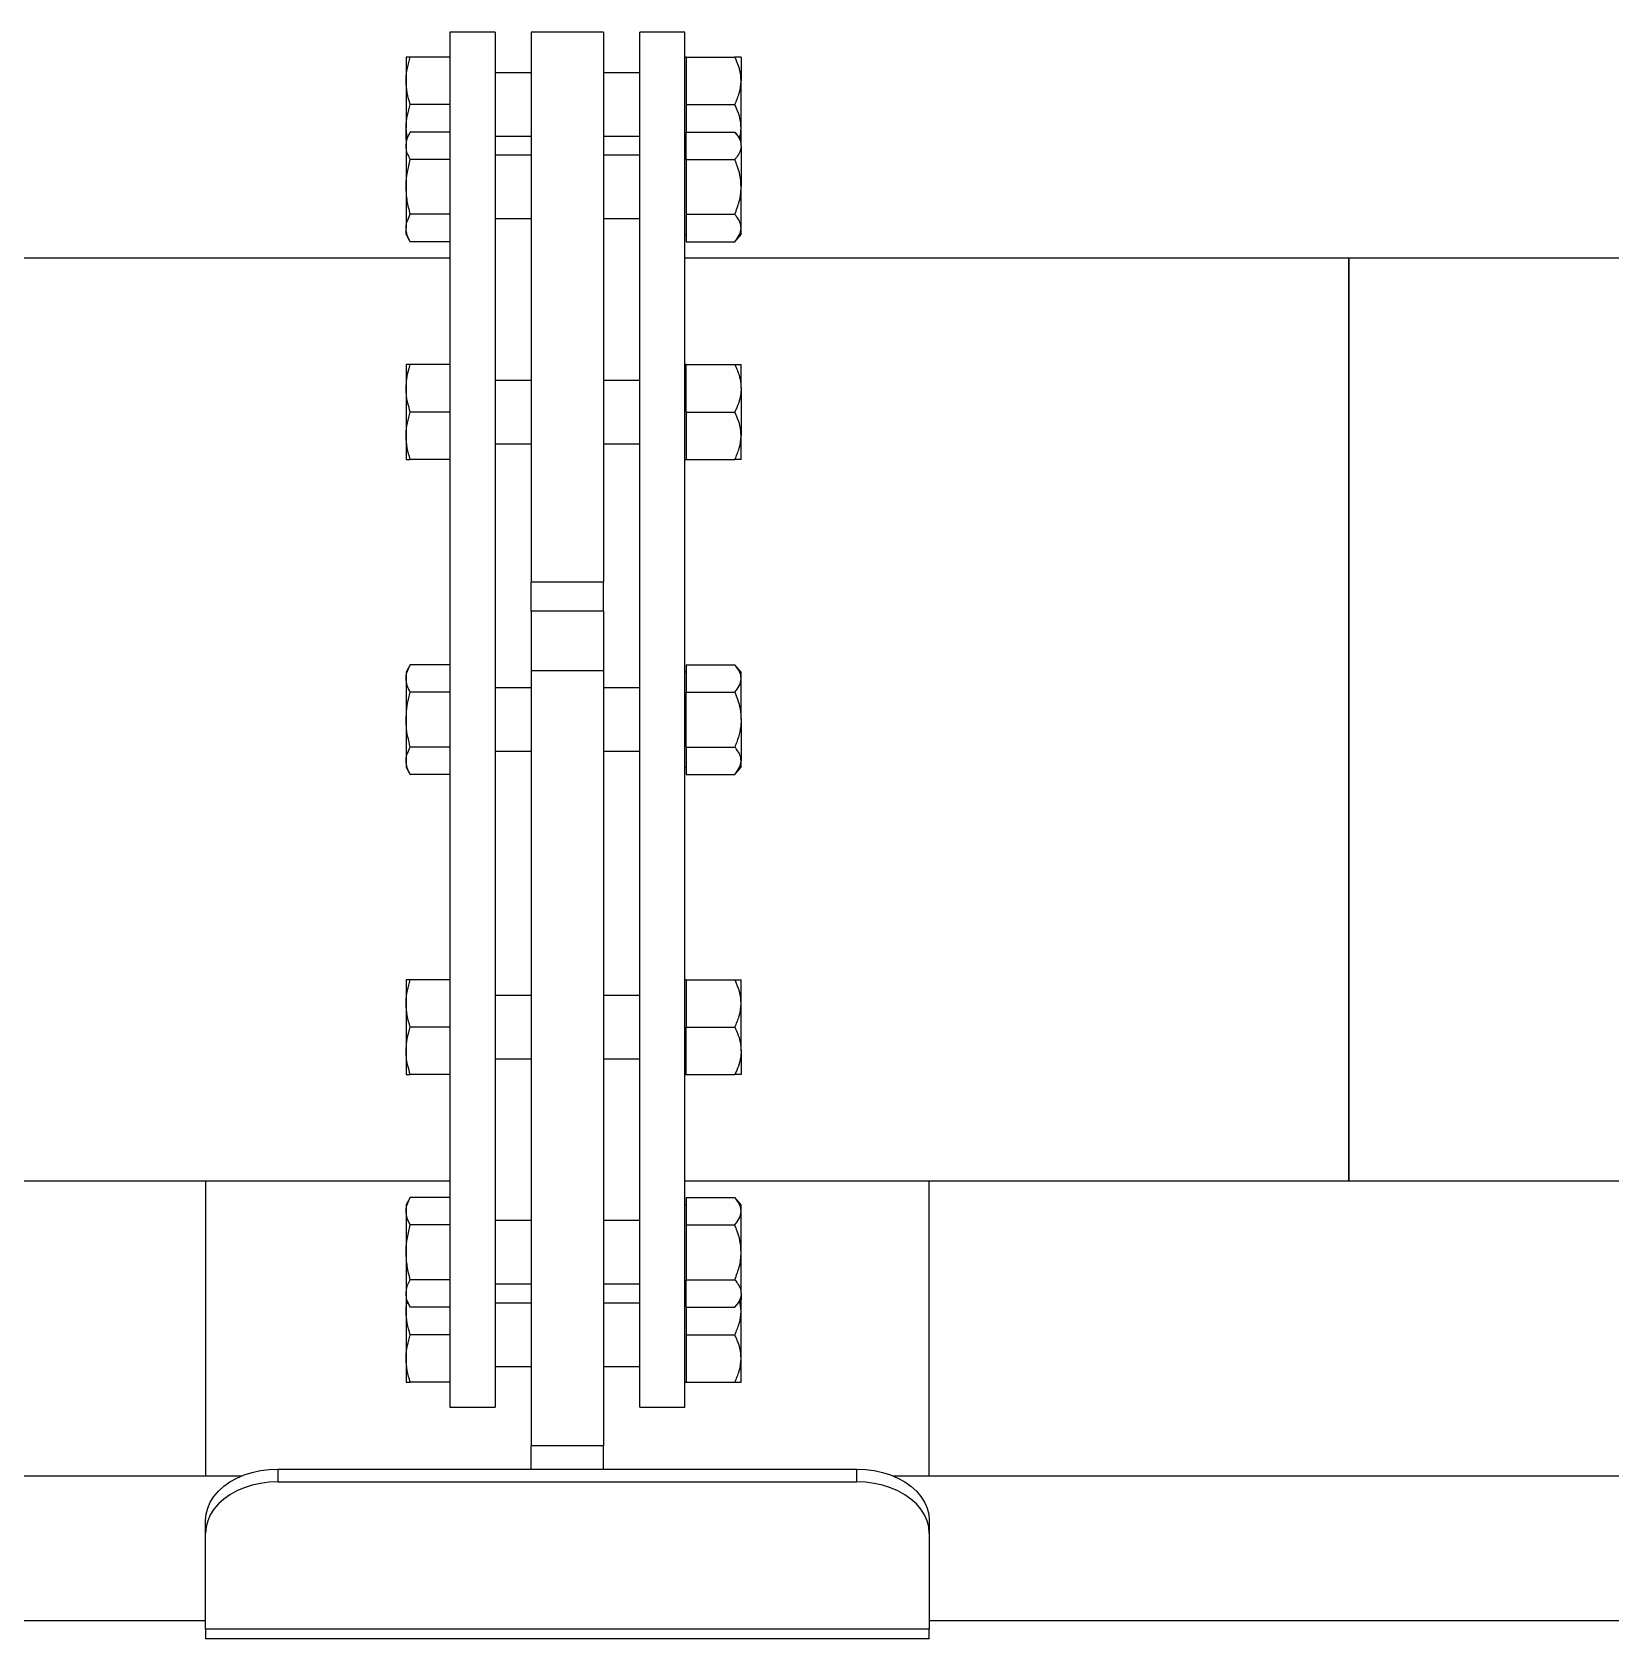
# Model space of a CAD drawing. Header units: inches. Extents: x 0.9 to 37.1, y -8.4 to 11.7.
# Drawn here: x 10.1336 to 10.3609, y 7.2933 to 7.5246 of the extents above; entities that cross this region are included whole.
import ezdxf

# ---------------------------------------------------------------- set-up
doc = ezdxf.new("R2010")
doc.units = ezdxf.units.IN
doc.header["$MEASUREMENT"] = 0

msp = doc.modelspace()

# ---------------------------------------------------------------- linework, layer by layer
at = {"color": 7, "linetype": 'Continuous', "lineweight": 25}
for p, q in [((10.20028302315355, 7.524617104737775), (10.19377260648688, 7.524617104737776)), ((10.19377260648688, 7.524617104737776), (10.19377260648688, 7.326700438071109)), ((10.20028302315355, 7.524617104737775), (10.20028302315354, 7.326700438071109)), ((10.21590802315355, 7.524617104737765), (10.20549135648688, 7.524617104737765)), ((10.20549135648688, 7.524617104737765), (10.20549135648688, 7.445450438071099)), ((10.21590802315355, 7.524617104737765), (10.21590802315355, 7.445450438071099)), ((10.22762677315355, 7.524617104737775), (10.22111635648688, 7.524617104737775)), ((10.22111635648688, 7.326700438071109), (10.22111635648688, 7.524617104737775)), ((10.22762677315354, 7.326700438071109), (10.22762677315355, 7.524617104737775)), ((10.18748093982021, 7.521033771404443), (10.18748093982021, 7.517617104737775)), ((10.19377260648688, 7.521033771404443), (10.18809126853631, 7.521033771404443)), ((10.22779343982021, 7.521033771404442), (10.22762677315355, 7.521033771404442)), ((10.22779343982021, 7.521033771404442), (10.22779343982021, 7.517617104737775)), ((10.22779343982021, 7.521033771404442), (10.23479864815355, 7.521033771404442)), ((10.23571010648688, 7.521033771404442), (10.23571010648688, 7.517617104737774)), ((10.18748093982021, 7.517617104737775), (10.18748093982021, 7.510783771404443)), ((10.20549135648688, 7.518757729737775), (10.20028302315355, 7.518757729737775)), ((10.22111635648688, 7.518757729737775), (10.21590802315355, 7.518757729737775)), ((10.22779343982021, 7.517617104737775), (10.22779343982021, 7.514200438071108)), ((10.23571010648688, 7.510783771404442), (10.23571010648688, 7.517617104737774)), ((10.19377260648688, 7.514200438071109), (10.18809126853631, 7.514200438071109)), ((10.22779343982021, 7.514200438071108), (10.22779343982021, 7.510783771404442)), ((10.22779343982021, 7.514200438071108), (10.23479864815355, 7.514200438071108)), ((10.18761380155787, 7.509401560644527), (10.18748093982021, 7.510783771404443)), ((10.18748093982021, 7.509171437364523), (10.18748093982021, 7.510783771404443)), ((10.18809126853631, 7.510228557710114), (10.18748093982021, 7.509171437364524)), ((10.19377260648688, 7.510228557710114), (10.18809126853631, 7.510228557710114)), ((10.20028302315355, 7.509643146404442), (10.20549135648688, 7.509643146404442)), ((10.21590802315355, 7.509643146404441), (10.22111635648688, 7.509643146404441)), ((10.22779343982021, 7.510783771404442), (10.22779343982021, 7.510228557710114)), ((10.22779343982021, 7.508255944290383), (10.22779343982021, 7.510228557710114)), ((10.22779343982021, 7.510228557710114), (10.23479864815355, 7.510228557710114)), ((10.23571010648688, 7.509171437364523), (10.23479864815355, 7.510228557710114)), ((10.23571010648688, 7.509171437364523), (10.23571010648688, 7.510783771404442)), ((10.18748093982021, 7.509171437364524), (10.18748093982021, 7.508255944290384)), ((10.18748093982021, 7.508255944290384), (10.18748093982021, 7.50233810403119)), ((10.22779343982021, 7.509171437364523), (10.22762677315355, 7.509171437364523)), ((10.22779343982021, 7.506283330870652), (10.22779343982021, 7.508255944290383)), ((10.23571010648688, 7.508255944290383), (10.23571010648688, 7.509171437364523)), ((10.23571010648688, 7.508255944290383), (10.23571010648688, 7.502338104031189)), ((10.19377260648688, 7.506283330870652), (10.18809126853631, 7.506283330870652)), ((10.20549135648688, 7.506895395697856), (10.20028302315355, 7.506895395697857)), ((10.22111635648688, 7.506895395697856), (10.21590802315355, 7.506895395697856)), ((10.22779343982021, 7.506283330870652), (10.22779343982021, 7.50233810403119)), ((10.22779343982021, 7.506283330870652), (10.23479864815355, 7.506283330870652)), ((10.18748093982021, 7.50233810403119), (10.18748093982021, 7.496420263771996)), ((10.22779343982021, 7.50233810403119), (10.22779343982021, 7.498392877191726)), ((10.23571010648688, 7.496420263771995), (10.23571010648688, 7.502338104031189)), ((10.19377260648688, 7.498392877191727), (10.18809126853631, 7.498392877191727)), ((10.22779343982021, 7.498392877191726), (10.23479864815355, 7.498392877191726)), ((10.22779343982021, 7.498392877191726), (10.22779343982021, 7.496420263771996)), ((10.18748093982021, 7.495504770697857), (10.18748093982021, 7.496420263771996)), ((10.20028302315355, 7.497780812364523), (10.20549135648688, 7.497780812364523)), ((10.21590802315355, 7.497780812364522), (10.22111635648688, 7.497780812364522)), ((10.22779343982021, 7.496420263771996), (10.22779343982021, 7.494447650352265)), ((10.23571010648688, 7.495504770697855), (10.23571010648688, 7.496420263771995)), ((10.18748093982021, 7.495504770697857), (10.18809126853631, 7.494447650352265)), ((10.19377260648688, 7.494447650352265), (10.18809126853631, 7.494447650352265)), ((10.22762677315355, 7.495504770697855), (10.22779343982021, 7.495504770697855)), ((10.22779343982021, 7.494447650352265), (10.23479864815355, 7.494447650352264)), ((10.23479864815355, 7.494447650352264), (10.23571010648688, 7.495504770697855)), ((10.19377260648688, 7.492065021404442), (10.09819968982021, 7.492065021404445)), ((10.32319968982021, 7.492065021404439), (10.22762677315355, 7.492065021404441)), ((10.56278302315355, 7.492065021404434), (10.32319968982021, 7.492065021404439)), ((10.32319968982021, 7.492065021404439), (10.32319968982021, 7.359252521404439)), ((10.32319968982021, 7.425658771404439), (10.32319968982021, 7.492065021404439)), ((10.18748093982021, 7.47676293807111), (10.18748093982021, 7.473346271404443)), ((10.19377260648688, 7.47676293807111), (10.18809126853631, 7.47676293807111)), ((10.22779343982021, 7.476762938071109), (10.22762677315355, 7.476762938071109)), ((10.22779343982021, 7.473346271404442), (10.22779343982021, 7.476762938071109)), ((10.22779343982021, 7.476762938071109), (10.23479864815355, 7.476762938071109)), ((10.23571010648688, 7.473346271404442), (10.23571010648688, 7.476762938071109)), ((10.18748093982021, 7.473346271404443), (10.18748093982021, 7.466512938071109)), ((10.20549135648688, 7.474486896404443), (10.20028302315355, 7.474486896404443)), ((10.22111635648688, 7.474486896404443), (10.21590802315355, 7.474486896404443)), ((10.22779343982021, 7.469929604737775), (10.22779343982021, 7.473346271404442)), ((10.23571010648688, 7.473346271404442), (10.23571010648688, 7.466512938071109)), ((10.19377260648688, 7.469929604737777), (10.18809126853631, 7.469929604737777)), ((10.22779343982021, 7.469929604737775), (10.22779343982021, 7.466512938071109)), ((10.22779343982021, 7.469929604737775), (10.23479864815355, 7.469929604737775)), ((10.18748093982021, 7.466512938071109), (10.18748093982021, 7.463096271404442)), ((10.22779343982021, 7.466512938071109), (10.22779343982021, 7.463096271404442)), ((10.23571010648688, 7.463096271404442), (10.23571010648688, 7.466512938071109)), ((10.20028302315355, 7.465372313071109), (10.20549135648688, 7.465372313071109)), ((10.21590802315355, 7.465372313071109), (10.22111635648688, 7.465372313071109)), ((10.19377260648688, 7.463096271404442), (10.18809126853631, 7.463096271404442)), ((10.22762677315355, 7.463096271404442), (10.22779343982021, 7.463096271404442)), ((10.22779343982021, 7.463096271404442), (10.23479864815355, 7.463096271404442)), ((10.21590802315355, 7.445450438071099), (10.20549135648688, 7.445450438071099)), ((10.20549135648688, 7.441283771404431), (10.20549135648688, 7.445450438071099)), ((10.21590802315355, 7.441283771404431), (10.21590802315355, 7.445450438071099)), ((10.21590802315355, 7.441283771404431), (10.20549135648688, 7.441283771404431)), ((10.20549135648688, 7.441283771404431), (10.20549135648688, 7.432697220026101)), ((10.21590802315355, 7.441283771404431), (10.21590802315355, 7.432697220026101)), ((10.18809126853631, 7.433549225083368), (10.18748093982021, 7.432492104737776)), ((10.19377260648688, 7.433549225083368), (10.18809126853631, 7.433549225083368)), ((10.22779343982021, 7.433549225083366), (10.22779343982021, 7.431576611663635)), ((10.22779343982021, 7.433549225083366), (10.23479864815355, 7.433549225083366)), ((10.23571010648688, 7.432492104737775), (10.23479864815355, 7.433549225083366)), ((10.18748093982021, 7.432492104737776), (10.18748093982021, 7.431576611663637)), ((10.18748093982021, 7.431576611663637), (10.18748093982021, 7.425658771404443)), ((10.21590802315355, 7.432697220026101), (10.20549135648688, 7.432697220026101)), ((10.20549135648688, 7.432697220026101), (10.20549135648688, 7.321142939583646)), ((10.21590802315355, 7.432697220026101), (10.21590802315355, 7.321142939583646)), ((10.22779343982021, 7.432492104737776), (10.22762677315355, 7.432492104737776)), ((10.22779343982021, 7.431576611663635), (10.22779343982021, 7.429603998243905)), ((10.23571010648688, 7.431576611663635), (10.23571010648688, 7.432492104737775)), ((10.23571010648688, 7.425658771404442), (10.23571010648688, 7.431576611663635)), ((10.19377260648688, 7.429603998243905), (10.18809126853631, 7.429603998243905)), ((10.20549135648688, 7.430216063071109), (10.20028302315355, 7.430216063071109)), ((10.22111635648688, 7.430216063071109), (10.21590802315355, 7.430216063071109)), ((10.22779343982021, 7.425658771404442), (10.22779343982021, 7.429603998243905)), ((10.22779343982021, 7.429603998243905), (10.23479864815355, 7.429603998243905)), ((10.18748093982021, 7.425658771404443), (10.18748093982021, 7.419740931145249)), ((10.22779343982021, 7.42171354456498), (10.22779343982021, 7.425658771404442)), ((10.23571010648688, 7.425658771404442), (10.23571010648688, 7.419740931145248)), ((10.32319968982021, 7.359252521404439), (10.32319968982021, 7.425658771404439)), ((10.18748093982021, 7.419740931145249), (10.18748093982021, 7.418825438071109)), ((10.19377260648688, 7.42171354456498), (10.18809126853631, 7.42171354456498)), ((10.20028302315355, 7.421101479737776), (10.20549135648688, 7.421101479737776)), ((10.21590802315355, 7.421101479737775), (10.22111635648688, 7.421101479737775)), ((10.22779343982021, 7.42171354456498), (10.22779343982021, 7.419740931145249)), ((10.22779343982021, 7.42171354456498), (10.23479864815355, 7.42171354456498)), ((10.22779343982021, 7.419740931145249), (10.22779343982021, 7.417768317725518)), ((10.23571010648688, 7.418825438071108), (10.23571010648688, 7.419740931145248)), ((10.18748093982021, 7.418825438071109), (10.18809126853631, 7.417768317725518)), ((10.19377260648688, 7.417768317725518), (10.18809126853631, 7.417768317725518)), ((10.22762677315355, 7.418825438071108), (10.22779343982021, 7.418825438071108)), ((10.22779343982021, 7.417768317725518), (10.23479864815355, 7.417768317725518)), ((10.23479864815355, 7.417768317725518), (10.23571010648688, 7.418825438071108)), ((10.18748093982021, 7.388221271404443), (10.18748093982021, 7.384804604737775)), ((10.19377260648688, 7.388221271404443), (10.1880912685363, 7.388221271404443)), ((10.22779343982021, 7.388221271404442), (10.22762677315354, 7.388221271404442)), ((10.22779343982021, 7.388221271404442), (10.22779343982021, 7.384804604737775)), ((10.22779343982021, 7.388221271404442), (10.23479864815354, 7.388221271404442)), ((10.23571010648688, 7.384804604737775), (10.23571010648688, 7.388221271404442)), ((10.18748093982021, 7.384804604737775), (10.18748093982021, 7.377971271404443)), ((10.20549135648688, 7.385945229737776), (10.20028302315355, 7.385945229737776)), ((10.22111635648688, 7.385945229737775), (10.21590802315355, 7.385945229737775)), ((10.22779343982021, 7.384804604737775), (10.22779343982021, 7.381387938071109)), ((10.23571010648688, 7.377971271404443), (10.23571010648688, 7.384804604737775)), ((10.19377260648688, 7.381387938071109), (10.1880912685363, 7.381387938071109)), ((10.22779343982021, 7.381387938071109), (10.23479864815354, 7.381387938071109)), ((10.22779343982021, 7.377971271404443), (10.22779343982021, 7.381387938071109)), ((10.18748093982021, 7.377971271404443), (10.18748093982021, 7.374554604737776)), ((10.22779343982021, 7.374554604737775), (10.22779343982021, 7.377971271404443)), ((10.23571010648688, 7.377971271404443), (10.23571010648688, 7.374554604737775)), ((10.20028302315355, 7.376830646404443), (10.20549135648688, 7.376830646404443)), ((10.21590802315355, 7.376830646404443), (10.22111635648688, 7.376830646404442)), ((10.19377260648688, 7.374554604737776), (10.1880912685363, 7.374554604737776)), ((10.22762677315354, 7.374554604737775), (10.22779343982021, 7.374554604737775)), ((10.22779343982021, 7.374554604737775), (10.23479864815354, 7.374554604737775)), ((10.09819968982021, 7.359252521404444), (10.19377260648688, 7.359252521404443)), ((10.15861635648688, 7.359252521404443), (10.15861635648688, 7.316775897388684)), ((10.22762677315354, 7.359252521404441), (10.32319968982021, 7.359252521404439)), ((10.26278302315355, 7.316775897388684), (10.26278302315355, 7.359252521404441)), ((10.32319968982021, 7.359252521404439), (10.56278302315354, 7.359252521404435)), ((10.1880912685363, 7.35686989245662), (10.18748093982021, 7.355812772111029)), ((10.18748093982021, 7.355812772111029), (10.18748093982021, 7.354897279036889)), ((10.18748093982021, 7.354897279036889), (10.18748093982021, 7.348979438777695)), ((10.19377260648688, 7.35686989245662), (10.1880912685363, 7.35686989245662)), ((10.22779343982021, 7.355812772111028), (10.22762677315354, 7.355812772111028)), ((10.22779343982021, 7.356869892456619), (10.22779343982021, 7.354897279036888)), ((10.22779343982021, 7.356869892456619), (10.23479864815354, 7.356869892456619)), ((10.22779343982021, 7.354897279036888), (10.22779343982021, 7.352924665617158)), ((10.23571010648688, 7.355812772111028), (10.23479864815354, 7.356869892456619)), ((10.23571010648688, 7.354897279036888), (10.23571010648688, 7.355812772111028)), ((10.23571010648688, 7.348979438777694), (10.23571010648688, 7.354897279036888)), ((10.19377260648688, 7.352924665617158), (10.1880912685363, 7.352924665617158)), ((10.20549135648688, 7.353536730444362), (10.20028302315354, 7.353536730444362)), ((10.22111635648688, 7.353536730444361), (10.21590802315355, 7.353536730444361)), ((10.22779343982021, 7.352924665617158), (10.22779343982021, 7.348979438777695)), ((10.22779343982021, 7.352924665617158), (10.23479864815354, 7.352924665617158)), ((10.18748093982021, 7.348979438777695), (10.18748093982021, 7.343061598518501)), ((10.22779343982021, 7.348979438777695), (10.22779343982021, 7.345034211938232)), ((10.23571010648688, 7.343061598518501), (10.23571010648688, 7.348979438777694)), ((10.19377260648688, 7.345034211938232), (10.1880912685363, 7.345034211938233)), ((10.20028302315354, 7.344422147111029), (10.20549135648688, 7.344422147111028)), ((10.21590802315355, 7.344422147111028), (10.22111635648688, 7.344422147111027)), ((10.22779343982021, 7.345034211938232), (10.23479864815354, 7.345034211938232)), ((10.22779343982021, 7.343061598518501), (10.22779343982021, 7.345034211938232)), ((10.18748093982021, 7.343061598518501), (10.18748093982021, 7.342146105444362)), ((10.18748093982021, 7.342146105444362), (10.1880912685363, 7.34108898509877)), ((10.18748093982021, 7.342146105444362), (10.18748093982021, 7.340533771404443)), ((10.19377260648688, 7.34108898509877), (10.1880912685363, 7.34108898509877)), ((10.20549135648688, 7.341674396404441), (10.20028302315354, 7.341674396404441)), ((10.22111635648688, 7.341674396404441), (10.21590802315355, 7.341674396404441)), ((10.22762677315354, 7.34214610544436), (10.22779343982021, 7.34214610544436)), ((10.22779343982021, 7.34108898509877), (10.22779343982021, 7.343061598518501)), ((10.22779343982021, 7.34108898509877), (10.22779343982021, 7.340533771404441)), ((10.22779343982021, 7.34108898509877), (10.23479864815354, 7.34108898509877)), ((10.23479864815354, 7.34108898509877), (10.23571010648688, 7.34214610544436)), ((10.23571010648688, 7.340533771404441), (10.235542537377, 7.341951756773815)), ((10.23571010648688, 7.343061598518501), (10.23571010648688, 7.34214610544436)), ((10.23571010648688, 7.340533771404441), (10.23571010648688, 7.34214610544436)), ((10.18748093982021, 7.340533771404443), (10.18748093982021, 7.333700438071109)), ((10.22779343982021, 7.340533771404441), (10.22779343982021, 7.337117104737775)), ((10.23571010648688, 7.333700438071108), (10.23571010648688, 7.340533771404441)), ((10.19377260648688, 7.337117104737775), (10.1880912685363, 7.337117104737775)), ((10.22779343982021, 7.337117104737775), (10.22779343982021, 7.333700438071109)), ((10.22779343982021, 7.337117104737775), (10.23479864815354, 7.337117104737775)), ((10.18748093982021, 7.333700438071109), (10.18748093982021, 7.330283771404442)), ((10.20028302315354, 7.332559813071109), (10.20549135648688, 7.332559813071109)), ((10.21590802315355, 7.332559813071109), (10.22111635648688, 7.332559813071109)), ((10.22779343982021, 7.333700438071109), (10.22779343982021, 7.330283771404442)), ((10.23571010648688, 7.330283771404441), (10.23571010648688, 7.333700438071108)), ((10.19377260648688, 7.330283771404442), (10.1880912685363, 7.330283771404442)), ((10.22762677315354, 7.330283771404442), (10.22779343982021, 7.330283771404442)), ((10.22779343982021, 7.330283771404442), (10.23479864815354, 7.330283771404441)), ((10.19377260648688, 7.326700438071109), (10.20028302315354, 7.326700438071109)), ((10.22111635648688, 7.326700438071109), (10.22762677315354, 7.326700438071108)), ((10.20549135648688, 7.31777856928537), (10.20549135648688, 7.321142939583646)), ((10.21590802315355, 7.321142939583646), (10.20549135648688, 7.321142939583646)), ((10.21590802315355, 7.31777856928537), (10.21590802315355, 7.321142939583646)), ((10.16903302315355, 7.31777856928537), (10.16903302315355, 7.31593714537603)), ((10.16903302315355, 7.31777856928537), (10.25236635648688, 7.31777856928537)), ((10.25236635648688, 7.31593714537603), (10.25236635648688, 7.31777856928537)), ((10.16378604286049, 7.316775897388684), (8.86907167011327, 7.316775897388684)), ((10.16903302315355, 7.31593714537603), (10.25236635648688, 7.31593714537603)), ((11.16743187619382, 7.316775897388684), (10.25761333677993, 7.316775897388684)), ((10.15861635648688, 7.30857144973867), (10.15861635648688, 7.31041287364801)), ((10.15861635648688, 7.294741844062164), (10.15861635648688, 7.30857144973867)), ((10.26278302315355, 7.31041287364801), (10.26278302315355, 7.30857144973867)), ((10.26278302315355, 7.30857144973867), (10.26278302315355, 7.294741844062164)), ((10.15861635648688, 7.29594256405535), (8.874241356486884, 7.29594256405535)), ((10.26278302315355, 7.294741844062164), (10.15861635648688, 7.294741844062164)), ((10.15861635648688, 7.294741844062164), (10.15861635648688, 7.293338397388684)), ((11.16226218982021, 7.29594256405535), (10.26278302315355, 7.29594256405535)), ((10.26278302315355, 7.293338397388684), (10.26278302315355, 7.294741844062164)), ((10.26278302315355, 7.293338397388684), (10.15861635648688, 7.293338397388684))]:
    msp.add_line(p, q, dxfattribs=at)
at = {"color": 7, "linetype": 'Continuous', "lineweight": 25, "flags": 128}
for points in [[(10.15861635648688, 7.31041287364801), (10.15869230571502, 7.311300710147909), (10.15891904588869, 7.312175599992405), (10.15929327062557, 7.313024785317486), (10.15980952288633, 7.313835883088913), (10.16046027455049, 7.314597065674747), (10.16123603619343, 7.315297233318849), (10.16212549546354, 7.315926176000331), (10.16311568204176, 7.316474722318642), (10.16419215677809, 7.316934873233238), (10.16533922224685, 7.317299918707619), (10.16654015165055, 7.317564535556756), (10.16777743273422, 7.317724865071122), (10.16903302315355, 7.31777856928537)], [(10.25236635648688, 7.31777856928537), (10.2536219469062, 7.317724865071122), (10.25485922798987, 7.317564535556755), (10.25606015739357, 7.317299918707619), (10.25720722286233, 7.316934873233238), (10.25828369759866, 7.31647472231864), (10.25927388417688, 7.315926176000331), (10.26016334344699, 7.315297233318849), (10.26093910508994, 7.314597065674746), (10.2615898567541, 7.313835883088913), (10.26210610901485, 7.313024785317486), (10.26248033375173, 7.312175599992405), (10.2627070739254, 7.311300710147909), (10.26278302315355, 7.31041287364801)], [(10.16903302315355, 7.31593714537603), (10.16777743273422, 7.315883441161782), (10.16654015165055, 7.315723111647415), (10.16533922224685, 7.315458494798279), (10.16419215677809, 7.315093449323898), (10.16311568204176, 7.314633298409301), (10.16212549546354, 7.314084752090992), (10.16123603619343, 7.313455809409509), (10.16046027455049, 7.312755641765406), (10.15980952288633, 7.311994459179573), (10.15929327062557, 7.311183361408146), (10.15891904588869, 7.310334176083066), (10.15869230571502, 7.309459286238569), (10.15861635648688, 7.30857144973867)], [(10.26278302315355, 7.30857144973867), (10.2627070739254, 7.309459286238569), (10.26248033375173, 7.310334176083066), (10.26210610901485, 7.311183361408146), (10.2615898567541, 7.311994459179573), (10.26093910508994, 7.312755641765406), (10.26016334344699, 7.313455809409509), (10.25927388417688, 7.314084752090992), (10.25828369759866, 7.314633298409301), (10.25720722286233, 7.315093449323898), (10.25606015739357, 7.315458494798279), (10.25485922798987, 7.315723111647415), (10.2536219469062, 7.315883441161782), (10.25236635648688, 7.31593714537603)]]:
    msp.add_lwpolyline(points, dxfattribs=at)
at = {"color": 7, "linetype": 'Continuous', "lineweight": 25}
for points, knots in [([(10.18748093982021, 7.517617104737775), (10.18748166888283, 7.517698108880799), (10.18748718884614, 7.518311416825731), (10.18762049284338, 7.519467759747785), (10.1879333876161, 7.520508588466753), (10.18809126853631, 7.521033771404443)], [0, 0, 0, 0, 0.07010571820324443, 0.5307925293049175, 0.9999999999999999, 0.9999999999999999, 0.9999999999999999, 0.9999999999999999]), ([(10.18809126853631, 7.521033771404443), (10.1879612594026, 7.521033771404443), (10.18770001234496, 7.521033771404443), (10.18750890637371, 7.521033771404443), (10.18748863699304, 7.521033771404443), (10.18748093982021, 7.521033771404443)], [0, 0, 0, 0, 0.3805934879738667, 0.7647841813874862, 1, 1, 1, 1]), ([(10.23571010648688, 7.517617104737774), (10.23567546507663, 7.51809506488247), (10.23560493043574, 7.519068256993395), (10.23519634480067, 7.520200527133473), (10.23488845087712, 7.520845618938298), (10.23479864815355, 7.521033771404442)], [0, 0, 0, 0, 0.4060446745436637, 0.8267623950146932, 1, 1, 1, 1]), ([(10.23571010648688, 7.521033771404442), (10.23570914347168, 7.521033771404442), (10.23570282234299, 7.521033771404442), (10.23555343387226, 7.521033771404442), (10.23518897459286, 7.521033771404442), (10.23489529017861, 7.521033771404442), (10.23479864815355, 7.521033771404442)], [0, 0, 0, 0, 0.06625438873007976, 0.4348867160202389, 0.814039528473822, 1, 1, 1, 1]), ([(10.18809126853631, 7.514200438071109), (10.1879206828716, 7.514755319758271), (10.18757638390523, 7.515875256721776), (10.18751294660491, 7.517032983108754), (10.18748093982021, 7.517617104737775)], [0, 0, 0, 0, 0.4954579634770054, 1, 1, 1, 1]), ([(10.23479864815355, 7.514200438071108), (10.23503798172153, 7.514731517385049), (10.23552536664658, 7.515813020718643), (10.235708386716, 7.516994554256808), (10.23571006112875, 7.517600685268977), (10.23571010648688, 7.517617104737774)], [0, 0, 0, 0, 0.484195218163563, 0.9860273763411896, 1, 1, 1, 1]), ([(10.18748093982021, 7.510783771404443), (10.18748166888283, 7.510864775547465), (10.18748718884614, 7.511478083492398), (10.18762049284338, 7.512634426414452), (10.1879333876161, 7.51367525513342), (10.18809126853631, 7.514200438071109)], [0, 0, 0, 0, 0.07010571820324903, 0.530792529304917, 1, 1, 1, 1]), ([(10.23571010648688, 7.510783771404442), (10.23567546507663, 7.511261731549136), (10.23560493043573, 7.512234923660063), (10.23519634480067, 7.513367193800139), (10.23488845087712, 7.514012285604965), (10.23479864815355, 7.514200438071108)], [0, 0, 0, 0, 0.4060446745436619, 0.8267623950146886, 1, 1, 1, 1]), ([(10.18748093982021, 7.508255944290384), (10.18750139523771, 7.508515932727835), (10.1875426119121, 7.509039796822842), (10.18780012627018, 7.509697167757181), (10.18801537252797, 7.510090033074608), (10.18809126853631, 7.510228557710114)], [0, 0, 0, 0, 0.3894480145147162, 0.7847188654868421, 1, 1, 1, 1]), ([(10.23479864815355, 7.510228557710114), (10.23493406436038, 7.510061544193641), (10.23525444631038, 7.509666405994642), (10.23562382395474, 7.509007928706485), (10.23568110355897, 7.508508715613482), (10.23571010648688, 7.508255944290383)], [0, 0, 0, 0, 0.2654708005954847, 0.6280788300799386, 1, 1, 1, 1]), ([(10.23550753382419, 7.509406383576941), (10.23560662949082, 7.509847243138151), (10.2357093690959, 7.510304313954191), (10.23571008122915, 7.510767348625333), (10.23571010648688, 7.510783771404442)], [0, 0, 0, 0, 0.9645322907057787, 1, 1, 1, 1]), ([(10.18809126853631, 7.506283330870652), (10.1879612594026, 7.506528948458871), (10.18770001234496, 7.50702250510678), (10.18750890637371, 7.507685597930069), (10.18748863699303, 7.50809896911992), (10.18748093982021, 7.508255944290384)], [0, 0, 0, 0, 0.3805934879738682, 0.7647841813874847, 1, 1, 1, 1]), ([(10.23571010648688, 7.508255944290383), (10.23570914347168, 7.508210951151243), (10.23570282234299, 7.507915621001813), (10.23555343387226, 7.507364306527954), (10.23518897459286, 7.506754652501412), (10.23489529017861, 7.506400026723827), (10.23479864815355, 7.506283330870652)], [0, 0, 0, 0, 0.06625438873007865, 0.434886716020235, 0.8140395284738152, 1, 1, 1, 1]), ([(10.18748093982021, 7.50233810403119), (10.18748166888283, 7.50243163955875), (10.18748718884614, 7.503139826572956), (10.18762049284338, 7.504475056367601), (10.1879333876161, 7.505676901849756), (10.18809126853631, 7.506283330870652)], [0, 0, 0, 0, 0.07010571820324722, 0.5307925293049192, 1, 1, 1, 1]), ([(10.23571010648688, 7.502338104031189), (10.23567546507663, 7.502890004867592), (10.23560493043573, 7.504013750322025), (10.23519634480067, 7.505321183262362), (10.23488845087712, 7.506066071116698), (10.23479864815355, 7.506283330870652)], [0, 0, 0, 0, 0.4060446745436659, 0.8267623950146948, 1, 1, 1, 1]), ([(10.18809126853631, 7.498392877191727), (10.1879206828716, 7.499033599374629), (10.18757638390523, 7.500326791189341), (10.18751294660491, 7.501663618471679), (10.18748093982021, 7.50233810403119)], [0, 0, 0, 0, 0.495457963477006, 1, 1, 1, 1]), ([(10.23479864815355, 7.498392877191726), (10.23503798172153, 7.499006114761456), (10.23552536664658, 7.500254927243017), (10.235708386716, 7.501619244655648), (10.23571006112875, 7.502319144461728), (10.23571010648688, 7.502338104031189)], [0, 0, 0, 0, 0.4841952181635643, 0.9860273763411921, 0.9999999999999999, 0.9999999999999999, 0.9999999999999999, 0.9999999999999999]), ([(10.18748093982021, 7.496420263771996), (10.18748166888283, 7.496467031535777), (10.18748718884614, 7.496821125042879), (10.18762049284338, 7.497488739940202), (10.1879333876161, 7.498089662681279), (10.18809126853631, 7.498392877191727)], [0, 0, 0, 0, 0.07010571820324804, 0.5307925293049197, 1, 1, 1, 1]), ([(10.23571010648688, 7.496420263771995), (10.23567546507663, 7.496696214190196), (10.23560493043573, 7.497258086917413), (10.23519634480067, 7.497911803387582), (10.23488845087712, 7.49828424731475), (10.23479864815355, 7.498392877191726)], [0, 0, 0, 0, 0.4060446745436601, 0.8267623950146895, 1, 1, 1, 1]), ([(10.18809126853631, 7.494447650352265), (10.1879206828716, 7.494768011443716), (10.18757638390523, 7.495414607351071), (10.18751294660491, 7.49608302099224), (10.18748093982021, 7.496420263771996)], [0, 0, 0, 0, 0.4954579634770078, 1, 1, 1, 1]), ([(10.23479864815355, 7.494447650352264), (10.23503798172153, 7.494754269137129), (10.23552536664658, 7.495378675377909), (10.235708386716, 7.496060834084225), (10.23571006112875, 7.496410783987264), (10.23571010648688, 7.496420263771995)], [0, 0, 0, 0, 0.4841952181635623, 0.9860273763411895, 1, 1, 1, 1]), ([(10.18748093982021, 7.473346271404443), (10.18750139523771, 7.473796584587488), (10.1875426119121, 7.474703943816302), (10.18780012627017, 7.475842543673995), (10.18801537252797, 7.476523006364313), (10.18809126853631, 7.47676293807111)], [0, 0, 0, 0, 0.3894480145147185, 0.7847188654868439, 1, 1, 1, 1]), ([(10.18809126853631, 7.47676293807111), (10.1879206828716, 7.47676293807111), (10.18757638390523, 7.47676293807111), (10.18751294660491, 7.47676293807111), (10.18748093982021, 7.47676293807111)], [0, 0, 0, 0, 0.4954579634770074, 1, 1, 1, 1]), ([(10.23479864815355, 7.476762938071109), (10.23493406436038, 7.476473662175026), (10.23525444631038, 7.475789262738349), (10.23562382395474, 7.474648746619632), (10.23568110355897, 7.473784084178748), (10.23571010648688, 7.473346271404442)], [0, 0, 0, 0, 0.2654708005954855, 0.6280788300799414, 1, 1, 1, 1]), ([(10.23479864815355, 7.476762938071109), (10.23503798172153, 7.476762938071109), (10.23552536664658, 7.476762938071109), (10.235708386716, 7.476762938071109), (10.23571006112875, 7.476762938071109), (10.23571010648688, 7.476762938071109)], [0, 0, 0, 0, 0.484195218163562, 0.986027376341192, 1, 1, 1, 1]), ([(10.18809126853631, 7.469929604737777), (10.1879612594026, 7.470355026879804), (10.18770001234496, 7.471209892070394), (10.18750890637371, 7.472358402530466), (10.18748863699303, 7.473074382433674), (10.18748093982021, 7.473346271404443)], [0, 0, 0, 0, 0.3805934879738653, 0.7647841813874844, 1, 1, 1, 1]), ([(10.23571010648688, 7.473346271404442), (10.23570914347168, 7.473268341001459), (10.23570282234299, 7.472756814177641), (10.23555343387226, 7.471801909497969), (10.23518897459286, 7.470745957748959), (10.23489529017861, 7.470131727884509), (10.23479864815355, 7.469929604737775)], [0, 0, 0, 0, 0.06625438873007992, 0.4348867160202377, 0.8140395284738152, 1, 1, 1, 1]), ([(10.18748093982021, 7.466512938071109), (10.18748166888283, 7.466593942214132), (10.18748718884614, 7.467207250159065), (10.18762049284338, 7.468363593081119), (10.1879333876161, 7.469404421800087), (10.18809126853631, 7.469929604737777)], [0, 0, 0, 0, 0.07010571820324471, 0.5307925293049182, 1, 1, 1, 1]), ([(10.23571010648688, 7.466512938071109), (10.23567546507663, 7.466990898215803), (10.23560493043573, 7.467964090326729), (10.23519634480067, 7.469096360466807), (10.23488845087712, 7.469741452271633), (10.23479864815355, 7.469929604737775)], [0, 0, 0, 0, 0.4060446745436646, 0.8267623950146935, 1, 1, 1, 1]), ([(10.18809126853631, 7.463096271404442), (10.1879206828716, 7.463651153091604), (10.18757638390523, 7.46477109005511), (10.18751294660491, 7.465928816442087), (10.18748093982021, 7.466512938071109)], [0, 0, 0, 0, 0.4954579634770069, 1, 1, 1, 1]), ([(10.23479864815355, 7.463096271404442), (10.23503798172153, 7.463627350718383), (10.23552536664658, 7.464708854051977), (10.235708386716, 7.465890387590141), (10.23571006112875, 7.466496518602311), (10.23571010648688, 7.466512938071109)], [0, 0, 0, 0, 0.4841952181635588, 0.9860273763411894, 1, 1, 1, 1]), ([(10.18748093982021, 7.463096271404442), (10.18748166888283, 7.463096271404442), (10.18748718884614, 7.463096271404442), (10.18762049284338, 7.463096271404442), (10.1879333876161, 7.463096271404442), (10.18809126853631, 7.463096271404442)], [0, 0, 0, 0, 0.07010571820324947, 0.5307925293049176, 1, 1, 1, 1]), ([(10.23571010648688, 7.463096271404442), (10.23567546507663, 7.463096271404442), (10.23560493043573, 7.463096271404442), (10.23519634480067, 7.463096271404442), (10.23488845087712, 7.463096271404442), (10.23479864815355, 7.463096271404442)], [0, 0, 0, 0, 0.4060446745436622, 0.8267623950146875, 1, 1, 1, 1]), ([(10.18748093982021, 7.431576611663637), (10.18748166888283, 7.431623379427416), (10.18748718884614, 7.43197747293452), (10.18762049284338, 7.432645087831842), (10.1879333876161, 7.433246010572919), (10.18809126853631, 7.433549225083368)], [0, 0, 0, 0, 0.07010571820324767, 0.5307925293049182, 1, 1, 1, 1]), ([(10.23571010648688, 7.431576611663635), (10.23567546507663, 7.431852562081837), (10.23560493043573, 7.432414434809054), (10.23519634480067, 7.433068151279222), (10.23488845087712, 7.43344059520639), (10.23479864815355, 7.433549225083366)], [0, 0, 0, 0, 0.4060446745436603, 0.8267623950146854, 1, 1, 1, 1]), ([(10.18809126853631, 7.429603998243905), (10.1879206828716, 7.429924359335356), (10.18757638390523, 7.430570955242712), (10.18751294660491, 7.431239368883881), (10.18748093982021, 7.431576611663637)], [0, 0, 0, 0, 0.4954579634770072, 1, 1, 1, 1]), ([(10.23479864815355, 7.429603998243905), (10.23503798172153, 7.429910617028769), (10.23552536664658, 7.43053502326955), (10.235708386716, 7.431217181975866), (10.23571006112875, 7.431567131878905), (10.23571010648688, 7.431576611663635)], [0, 0, 0, 0, 0.4841952181635608, 0.9860273763411911, 1, 1, 1, 1]), ([(10.18748093982021, 7.425658771404443), (10.18750139523771, 7.426178748279344), (10.1875426119121, 7.42722647646936), (10.18780012627017, 7.428541218338037), (10.18801537252797, 7.429326948972893), (10.18809126853631, 7.429603998243905)], [0, 0, 0, 0, 0.389448014514717, 0.7847188654868428, 1, 1, 1, 1]), ([(10.23479864815355, 7.429603998243905), (10.23493406436038, 7.429269971210958), (10.23525444631038, 7.42847969481296), (10.23562382395474, 7.427162740236648), (10.23568110355897, 7.426164314050642), (10.23571010648688, 7.425658771404442)], [0, 0, 0, 0, 0.2654708005954856, 0.6280788300799399, 1, 1, 1, 1]), ([(10.18809126853631, 7.42171354456498), (10.1879612594026, 7.422204779741419), (10.18770001234496, 7.423191893037234), (10.18750890637371, 7.424518078683814), (10.18748863699303, 7.425344821063515), (10.18748093982021, 7.425658771404443)], [0, 0, 0, 0, 0.380593487973868, 0.7647841813874852, 1, 1, 1, 1]), ([(10.23571010648688, 7.425658771404442), (10.23570914347168, 7.425568785126162), (10.23570282234299, 7.424978124827303), (10.23555343387226, 7.423875495879585), (10.23518897459286, 7.422656187826501), (10.23489529017861, 7.421946936271332), (10.23479864815355, 7.42171354456498)], [0, 0, 0, 0, 0.06625438873007895, 0.4348867160202377, 0.8140395284738162, 1, 1, 1, 1]), ([(10.18748093982021, 7.419740931145249), (10.18748166888283, 7.419787698909029), (10.18748718884614, 7.420141792416132), (10.18762049284338, 7.420809407313455), (10.1879333876161, 7.421410330054533), (10.18809126853631, 7.42171354456498)], [0, 0, 0, 0, 0.07010571820324421, 0.5307925293049176, 1, 1, 1, 1]), ([(10.18809126853631, 7.417768317725518), (10.1879206828716, 7.418088678816969), (10.18757638390523, 7.418735274724325), (10.18751294660491, 7.419403688365493), (10.18748093982021, 7.419740931145249)], [0, 0, 0, 0, 0.495457963477007, 1, 1, 1, 1]), ([(10.23571010648688, 7.419740931145248), (10.23567546507663, 7.42001688156345), (10.23560493043573, 7.420578754290666), (10.23519634480067, 7.421232470760835), (10.23488845087712, 7.421604914688003), (10.23479864815355, 7.42171354456498)], [0, 0, 0, 0, 0.4060446745436607, 0.8267623950146941, 0.9999999999999999, 0.9999999999999999, 0.9999999999999999, 0.9999999999999999]), ([(10.23479864815355, 7.417768317725518), (10.23503798172153, 7.418074936510382), (10.23552536664658, 7.418699342751163), (10.235708386716, 7.419381501457478), (10.23571006112875, 7.419731451360517), (10.23571010648688, 7.419740931145248)], [0, 0, 0, 0, 0.4841952181635625, 0.9860273763411895, 1, 1, 1, 1]), ([(10.18748093982021, 7.384804604737775), (10.18748166888283, 7.384885608880799), (10.18748718884614, 7.385498916825732), (10.18762049284337, 7.386655259747785), (10.1879333876161, 7.387696088466754), (10.1880912685363, 7.388221271404443)], [0, 0, 0, 0, 0.07010571820324689, 0.5307925293049192, 1, 1, 1, 1]), ([(10.1880912685363, 7.388221271404443), (10.1879206828716, 7.388221271404443), (10.18757638390523, 7.388221271404443), (10.18751294660491, 7.388221271404443), (10.18748093982021, 7.388221271404443)], [0, 0, 0, 0, 0.4954579634770074, 1, 1, 1, 1]), ([(10.23571010648688, 7.384804604737775), (10.23567546507663, 7.38528256488247), (10.23560493043573, 7.386255756993396), (10.23519634480067, 7.387388027133473), (10.23488845087712, 7.388033118938298), (10.23479864815354, 7.388221271404442)], [0, 0, 0, 0, 0.4060446745436597, 0.8267623950146837, 1, 1, 1, 1]), ([(10.23479864815354, 7.388221271404442), (10.23503798172153, 7.388221271404442), (10.23552536664658, 7.388221271404442), (10.235708386716, 7.388221271404442), (10.23571006112875, 7.388221271404442), (10.23571010648688, 7.388221271404442)], [0, 0, 0, 0, 0.4841952181635592, 0.9860273763411892, 1, 1, 1, 1]), ([(10.1880912685363, 7.381387938071109), (10.1879206828716, 7.381942819758271), (10.18757638390523, 7.383062756721777), (10.18751294660491, 7.384220483108754), (10.18748093982021, 7.384804604737775)], [0, 0, 0, 0, 0.495457963477007, 1, 1, 1, 1]), ([(10.23479864815354, 7.381387938071109), (10.23503798172153, 7.38191901738505), (10.23552536664658, 7.383000520718644), (10.235708386716, 7.384182054256808), (10.23571006112875, 7.384788185268977), (10.23571010648688, 7.384804604737775)], [0, 0, 0, 0, 0.4841952181635649, 0.9860273763411919, 1, 1, 1, 1]), ([(10.18748093982021, 7.377971271404443), (10.1875013952377, 7.378421584587488), (10.1875426119121, 7.379328943816303), (10.18780012627017, 7.380467543673994), (10.18801537252797, 7.381148006364313), (10.1880912685363, 7.381387938071109)], [0, 0, 0, 0, 0.3894480145147136, 0.7847188654868424, 1, 1, 1, 1]), ([(10.23479864815354, 7.381387938071109), (10.23493406436038, 7.381098662175026), (10.23525444631037, 7.380414262738348), (10.23562382395474, 7.379273746619633), (10.23568110355897, 7.378409084178747), (10.23571010648688, 7.377971271404443)], [0, 0, 0, 0, 0.2654708005954927, 0.6280788300799416, 1, 1, 1, 1]), ([(10.1880912685363, 7.374554604737776), (10.1879612594026, 7.374980026879804), (10.18770001234496, 7.375834892070394), (10.18750890637371, 7.376983402530466), (10.18748863699303, 7.377699382433673), (10.18748093982021, 7.377971271404443)], [0, 0, 0, 0, 0.3805934879738689, 0.764784181387485, 1, 1, 1, 1]), ([(10.23571010648688, 7.377971271404443), (10.23570914347168, 7.377893341001459), (10.23570282234299, 7.377381814177641), (10.23555343387226, 7.376426909497969), (10.23518897459286, 7.375370957748959), (10.23489529017861, 7.374756727884509), (10.23479864815354, 7.374554604737775)], [0, 0, 0, 0, 0.06625438873007913, 0.4348867160202413, 0.8140395284738233, 1, 1, 1, 1]), ([(10.18748093982021, 7.374554604737776), (10.18748166888283, 7.374554604737776), (10.18748718884614, 7.374554604737776), (10.18762049284337, 7.374554604737776), (10.1879333876161, 7.374554604737776), (10.1880912685363, 7.374554604737776)], [0, 0, 0, 0, 0.07010571820324418, 0.5307925293049176, 1, 1, 1, 1]), ([(10.23571010648688, 7.374554604737775), (10.23567546507663, 7.374554604737775), (10.23560493043573, 7.374554604737775), (10.23519634480067, 7.374554604737775), (10.23488845087712, 7.374554604737775), (10.23479864815354, 7.374554604737775)], [0, 0, 0, 0, 0.4060446745436643, 0.8267623950146944, 1, 1, 1, 1]), ([(10.18748093982021, 7.354897279036889), (10.18748166888283, 7.354944046800668), (10.18748718884614, 7.355298140307772), (10.18762049284337, 7.355965755205094), (10.1879333876161, 7.356566677946172), (10.1880912685363, 7.35686989245662)], [0, 0, 0, 0, 0.07010571820324348, 0.5307925293049169, 1, 1, 1, 1]), ([(10.1880912685363, 7.352924665617158), (10.1879206828716, 7.353245026708609), (10.18757638390523, 7.353891622615964), (10.18751294660491, 7.354560036257134), (10.18748093982021, 7.354897279036889)], [0, 0, 0, 0, 0.4954579634770058, 1, 1, 1, 1]), ([(10.23571010648688, 7.354897279036888), (10.23567546507663, 7.355173229455089), (10.23560493043573, 7.355735102182306), (10.23519634480067, 7.356388818652475), (10.23488845087712, 7.356761262579642), (10.23479864815354, 7.356869892456619)], [0, 0, 0, 0, 0.4060446745436658, 0.8267623950146945, 1, 1, 1, 1]), ([(10.23479864815354, 7.352924665617158), (10.23503798172153, 7.353231284402021), (10.23552536664658, 7.353855690642802), (10.235708386716, 7.354537849349118), (10.23571006112875, 7.354887799252158), (10.23571010648688, 7.354897279036888)], [0, 0, 0, 0, 0.4841952181635599, 0.9860273763411896, 1, 1, 1, 1]), ([(10.18748093982021, 7.348979438777695), (10.18748166888283, 7.349072974305255), (10.18748718884614, 7.349781161319461), (10.18762049284337, 7.351116391114108), (10.1879333876161, 7.352318236596261), (10.1880912685363, 7.352924665617158)], [0, 0, 0, 0, 0.07010571820324722, 0.5307925293049192, 1, 1, 1, 1]), ([(10.23571010648688, 7.348979438777694), (10.23567546507663, 7.349531339614098), (10.23560493043573, 7.35065508506853), (10.23519634480067, 7.351962518008868), (10.23488845087711, 7.352707405863204), (10.23479864815354, 7.352924665617158)], [0, 0, 0, 0, 0.4060446745436617, 0.8267623950146836, 1, 1, 1, 1]), ([(10.1880912685363, 7.345034211938233), (10.1879206828716, 7.345674934121135), (10.18757638390523, 7.346968125935845), (10.18751294660491, 7.348304953218184), (10.18748093982021, 7.348979438777695)], [0, 0, 0, 0, 0.495457963477006, 1, 1, 1, 1]), ([(10.23479864815354, 7.345034211938232), (10.23503798172153, 7.345647449507961), (10.23552536664658, 7.346896261989523), (10.235708386716, 7.348260579402154), (10.23571006112875, 7.348960479208234), (10.23571010648688, 7.348979438777694)], [0, 0, 0, 0, 0.4841952181635644, 0.9860273763411921, 1, 1, 1, 1]), ([(10.18748093982021, 7.343061598518501), (10.1875013952377, 7.343321586955953), (10.1875426119121, 7.34384545105096), (10.18780012627017, 7.344502821985298), (10.18801537252797, 7.344895687302727), (10.1880912685363, 7.345034211938233)], [0, 0, 0, 0, 0.3894480145147167, 0.7847188654868429, 1, 1, 1, 1]), ([(10.23479864815354, 7.345034211938232), (10.23493406436038, 7.344867198421759), (10.23525444631037, 7.34447206022276), (10.23562382395474, 7.343813582934604), (10.23568110355897, 7.3433143698416), (10.23571010648688, 7.343061598518501)], [0, 0, 0, 0, 0.2654708005954903, 0.628078830079938, 1, 1, 1, 1]), ([(10.1880912685363, 7.34108898509877), (10.1879612594026, 7.34133460268699), (10.18770001234496, 7.341828159334898), (10.18750890637371, 7.342491252158187), (10.18748863699303, 7.342904623348038), (10.18748093982021, 7.343061598518501)], [0, 0, 0, 0, 0.3805934879738666, 0.7647841813874859, 1, 1, 1, 1]), ([(10.18748093982021, 7.340533771404443), (10.18748133887392, 7.340614812229166), (10.18748361626236, 7.341077309961728), (10.18755520314033, 7.341536490746968), (10.18761424626031, 7.341915211917137)], [0, 0, 0, 0, 0.1752242638564215, 1, 1, 1, 1]), ([(10.23571010648688, 7.343061598518501), (10.23570914347168, 7.343016605379361), (10.23570282234299, 7.34272127522993), (10.23555343387226, 7.342169960756072), (10.23518897459286, 7.34156030672953), (10.23489529017861, 7.341205680951946), (10.23479864815354, 7.34108898509877)], [0, 0, 0, 0, 0.06625438873007912, 0.434886716020235, 0.8140395284738161, 1, 1, 1, 1]), ([(10.1880912685363, 7.337117104737775), (10.1879206828716, 7.337671986424937), (10.18757638390523, 7.338791923388444), (10.18751294660491, 7.33994964977542), (10.18748093982021, 7.340533771404443)], [0, 0, 0, 0, 0.4954579634770067, 1, 1, 1, 1]), ([(10.23479864815354, 7.337117104737775), (10.23503798172153, 7.337648184051716), (10.23552536664658, 7.33872968738531), (10.235708386716, 7.339911220923474), (10.23571006112875, 7.340517351935643), (10.23571010648688, 7.340533771404441)], [0, 0, 0, 0, 0.4841952181635635, 0.9860273763411905, 1, 1, 1, 1]), ([(10.18748093982021, 7.333700438071109), (10.18748166888283, 7.333781442214132), (10.18748718884614, 7.334394750159065), (10.18762049284337, 7.335551093081119), (10.1879333876161, 7.336591921800087), (10.1880912685363, 7.337117104737775)], [0, 0, 0, 0, 0.07010571820324762, 0.5307925293049178, 1, 1, 1, 1]), ([(10.23571010648688, 7.333700438071108), (10.23567546507662, 7.334178398215803), (10.23560493043573, 7.335151590326729), (10.23519634480067, 7.336283860466805), (10.23488845087711, 7.336928952271631), (10.23479864815354, 7.337117104737775)], [0, 0, 0, 0, 0.4060446745436607, 0.8267623950146855, 1, 1, 1, 1]), ([(10.1880912685363, 7.330283771404442), (10.1879206828716, 7.330838653091604), (10.18757638390523, 7.331958590055109), (10.18751294660491, 7.333116316442087), (10.18748093982021, 7.333700438071109)], [0, 0, 0, 0, 0.4954579634770068, 1, 1, 1, 1]), ([(10.23479864815354, 7.330283771404441), (10.23503798172153, 7.330814850718382), (10.23552536664657, 7.331896354051977), (10.235708386716, 7.333077887590141), (10.23571006112875, 7.333684018602311), (10.23571010648688, 7.333700438071108)], [0, 0, 0, 0, 0.4841952181635589, 0.9860273763411888, 0.9999999999999999, 0.9999999999999999, 0.9999999999999999, 0.9999999999999999]), ([(10.18748093982021, 7.330283771404442), (10.1875013952377, 7.330283771404442), (10.1875426119121, 7.330283771404442), (10.18780012627017, 7.330283771404442), (10.18801537252797, 7.330283771404442), (10.1880912685363, 7.330283771404442)], [0, 0, 0, 0, 0.3894480145147163, 0.7847188654868424, 1, 1, 1, 1]), ([(10.23479864815354, 7.330283771404441), (10.23493406436038, 7.330283771404441), (10.23525444631037, 7.330283771404441), (10.23562382395474, 7.330283771404441), (10.23568110355897, 7.330283771404441), (10.23571010648688, 7.330283771404441)], [0, 0, 0, 0, 0.2654708005954849, 0.6280788300799389, 1, 1, 1, 1])]:
    msp.add_open_spline(points, degree=3, knots=knots, dxfattribs=at)

doc.saveas('drawing.dxf')
